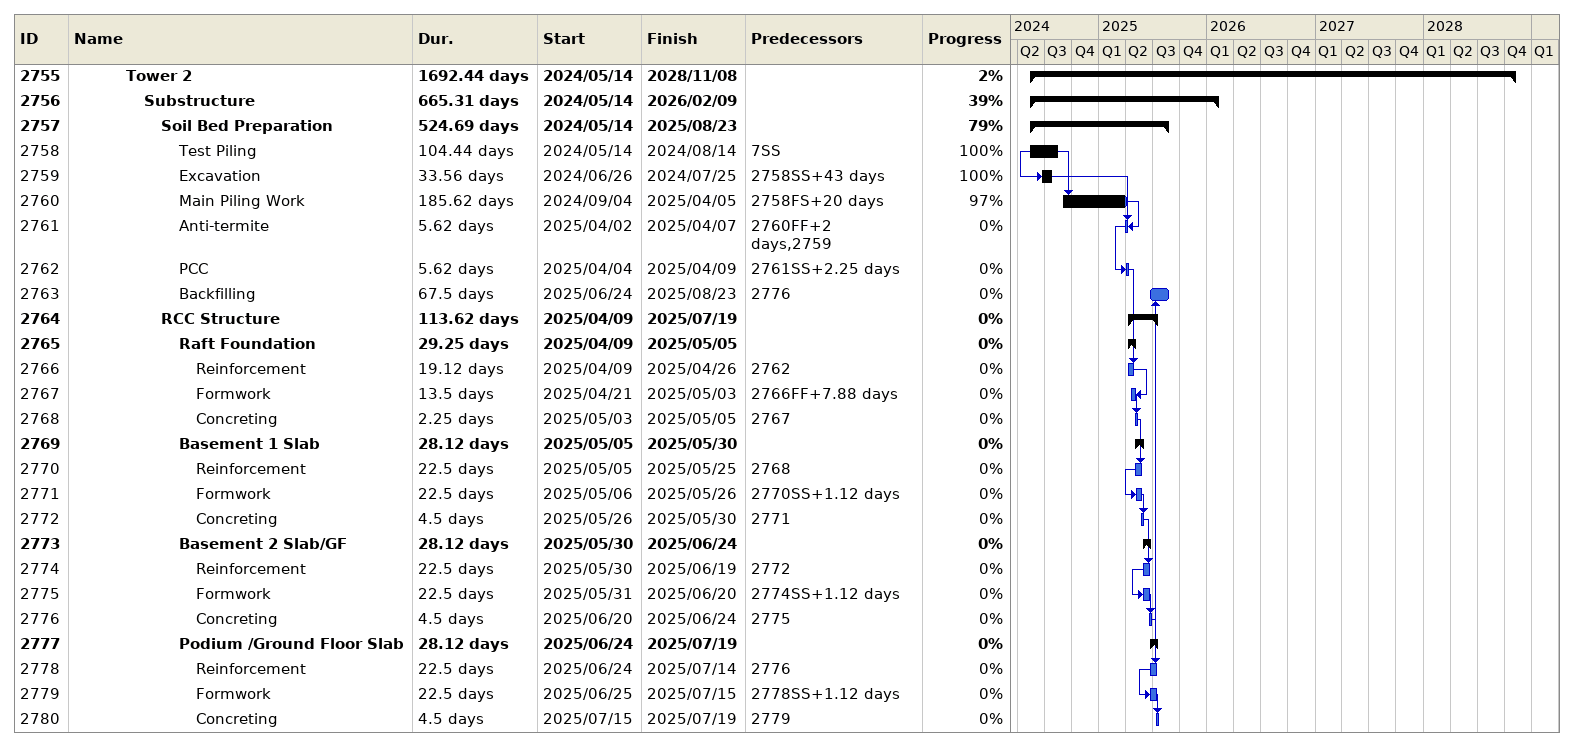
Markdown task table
| ID | Level | Task | Duration | Start | Finish | Predecessors | % complete |
|---|---|---|---|---|---|---|---|
| 2755 | 4 | **Tower 2** | 1692.44d | 2024-05-14 | 2028-11-08 |  | 2 |
| 2756 | 5 | **Substructure** | 665.31d | 2024-05-14 | 2026-02-09 |  | 39 |
| 2757 | 6 | **Soil Bed Preparation** | 524.69d | 2024-05-14 | 2025-08-23 |  | 79 |
| 2758 | 7 | Test Piling | 104.44d | 2024-05-14 | 2024-08-14 | 7SS | 100 |
| 2759 | 7 | Excavation | 33.56d | 2024-06-26 | 2024-07-25 | 2758SS+43d | 100 |
| 2760 | 7 | Main Piling Work | 185.62d | 2024-09-04 | 2025-04-05 | 2758FS+20d | 97 |
| 2761 | 7 | Anti-termite | 5.62d | 2025-04-02 | 2025-04-07 | 2760FF+2d, 2759 | 0 |
| 2762 | 7 | PCC | 5.62d | 2025-04-04 | 2025-04-09 | 2761SS+2.25d | 0 |
| 2763 | 7 | Backfilling | 67.5d | 2025-06-24 | 2025-08-23 | 2776 | 0 |
| 2764 | 6 | **RCC Structure** | 113.62d | 2025-04-09 | 2025-07-19 |  | 0 |
| 2765 | 7 | **Raft Foundation** | 29.25d | 2025-04-09 | 2025-05-05 |  | 0 |
| 2766 | 8 | Reinforcement | 19.12d | 2025-04-09 | 2025-04-26 | 2762 | 0 |
| 2767 | 8 | Formwork | 13.5d | 2025-04-21 | 2025-05-03 | 2766FF+7.88d | 0 |
| 2768 | 8 | Concreting | 2.25d | 2025-05-03 | 2025-05-05 | 2767 | 0 |
| 2769 | 7 | **Basement 1 Slab** | 28.12d | 2025-05-05 | 2025-05-30 |  | 0 |
| 2770 | 8 | Reinforcement | 22.5d | 2025-05-05 | 2025-05-25 | 2768 | 0 |
| 2771 | 8 | Formwork | 22.5d | 2025-05-06 | 2025-05-26 | 2770SS+1.12d | 0 |
| 2772 | 8 | Concreting | 4.5d | 2025-05-26 | 2025-05-30 | 2771 | 0 |
| 2773 | 7 | **Basement 2 Slab/GF** | 28.12d | 2025-05-30 | 2025-06-24 |  | 0 |
| 2774 | 8 | Reinforcement | 22.5d | 2025-05-30 | 2025-06-19 | 2772 | 0 |
| 2775 | 8 | Formwork | 22.5d | 2025-05-31 | 2025-06-20 | 2774SS+1.12d | 0 |
| 2776 | 8 | Concreting | 4.5d | 2025-06-20 | 2025-06-24 | 2775 | 0 |
| 2777 | 7 | **Podium /Ground Floor Slab** | 28.12d | 2025-06-24 | 2025-07-19 |  | 0 |
| 2778 | 8 | Reinforcement | 22.5d | 2025-06-24 | 2025-07-14 | 2776 | 0 |
| 2779 | 8 | Formwork | 22.5d | 2025-06-25 | 2025-07-15 | 2778SS+1.12d | 0 |
| 2780 | 8 | Concreting | 4.5d | 2025-07-15 | 2025-07-19 | 2779 | 0 |
